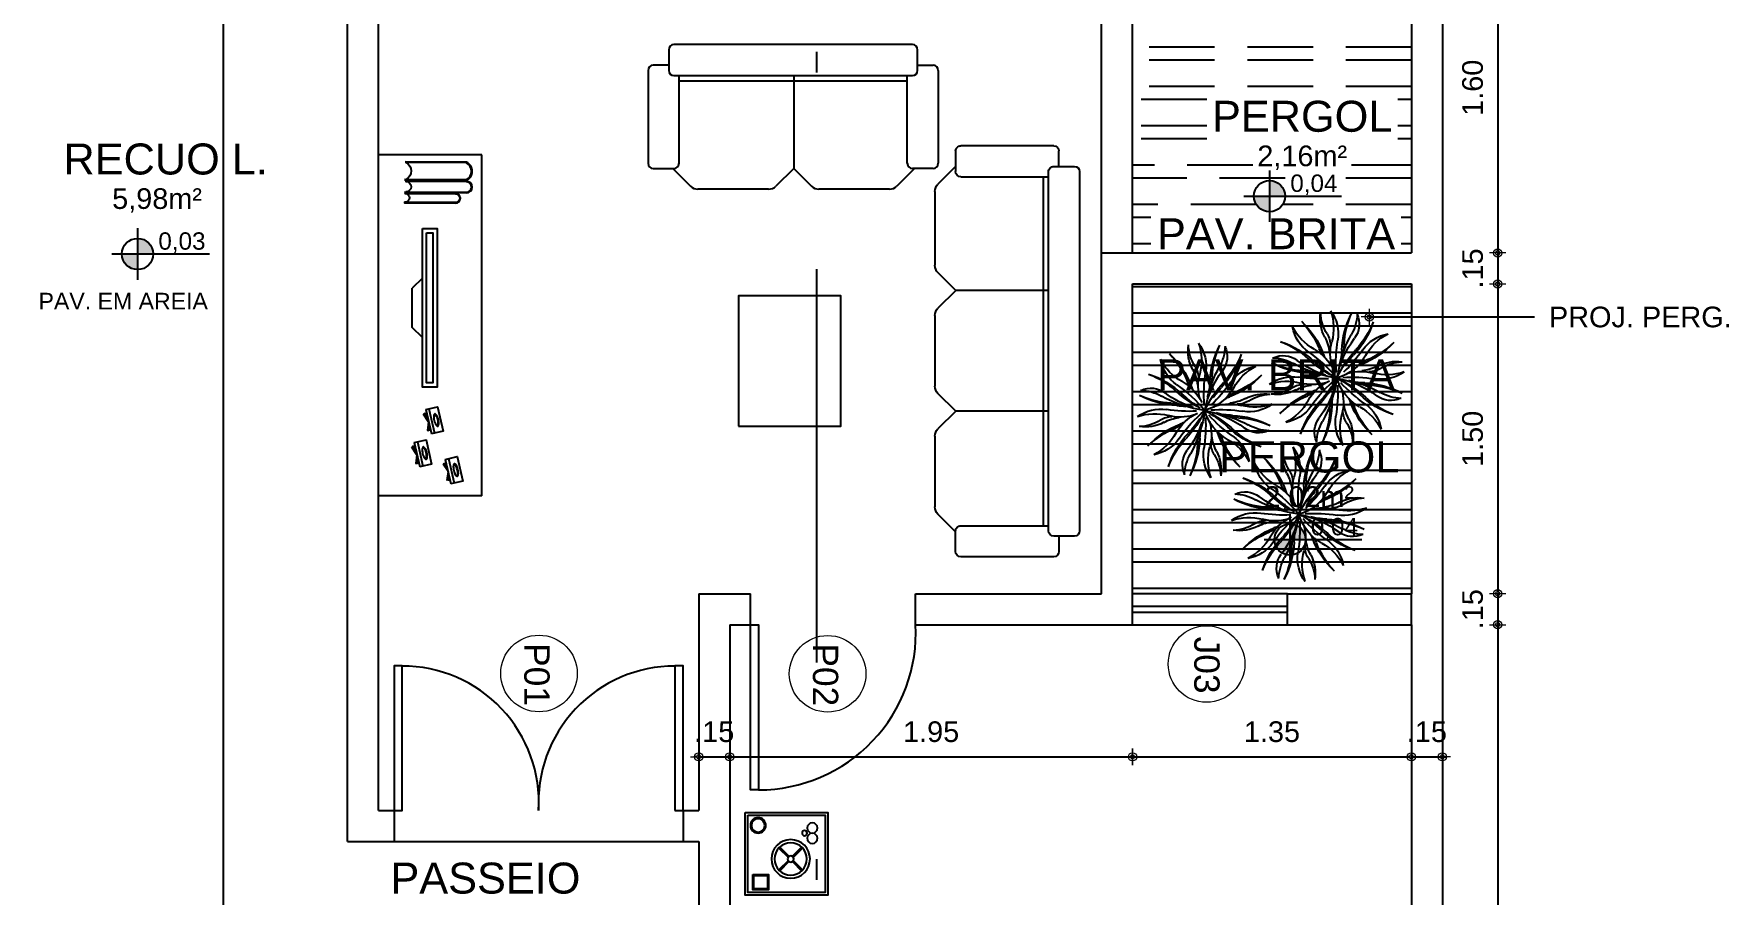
# Model space of a CAD drawing. Header units: millimetres. Extents: x 1540 to 1603, y 509.1 to 598.2.
# Drawn here: x 1545.79 to 1554, y 581.34 to 585.51 of the extents above; entities that cross this region are included whole.
import ezdxf
from ezdxf.enums import TextEntityAlignment as Align

# ---------------------------------------------------------------- set-up
doc = ezdxf.new("R2010")
doc.units = ezdxf.units.MM
doc.linetypes.add('DASHDOT2', pattern=[12.7, 6.35, -3.175, 0, -3.175])
doc.linetypes.add('HIDDEN', pattern=[9.525, 6.35, -3.175])
for name, color, linetype in [('01', 4, 'Continuous'), ('02', 2, 'Continuous'), ('A-PEN-08', 8, 'Continuous'), ('A-PEN-B', 5, 'Continuous'), ('A-PEN-C', 4, 'Continuous'), ('A-PEN-G', 3, 'Continuous'), ('A-PEN-R', 1, 'Continuous'), ('A-PEN-V2', 106, 'Continuous'), ('BANHEIRO', 6, 'Continuous'), ('L-Texto', 30, 'Continuous'), ('MÓVEIS', 6, 'Continuous'), ('NIVEIS', 1, 'Continuous')]:
    doc.layers.add(name, color=color, linetype=linetype)
doc.layers.add('BLOCOS', color=4, linetype='Continuous', lineweight=9)
doc.layers.add('COTAS', color=53, linetype='Continuous', lineweight=9)
doc.styles.add('CARIMBO_DADOS', font='arial.ttf', dxfattribs={"height": 0.1})
doc.styles.add('REGUA80', font='arial.ttf', dxfattribs={"height": 1})
doc.styles.add('T20', font='PORT2', dxfattribs={"height": 0.2})
doc.styles.add('TEXT', font='arial.ttf')
doc.dimstyles.new('COTAS_EXTERNAS', dxfattribs={"dimtxt": 0.1, "dimasz": 0.01, "dimexe": 0, "dimexo": 0, "dimgap": 0.07, "dimtad": 1, "dimzin": 5, "dimdsep": 46, "dimtxsty": 'CARIMBO_DADOS', "dimblk1": 'CIRCULOS', "dimblk2": 'CIRCULOS', "dimsah": 1, "dimcen": 0, "dimse1": 1, "dimse2": 1, "dimclrd": 8, "dimclre": 8, "dimclrt": 230, "dimadec": 0, "dimazin": 0, "dimtfac": 100, "dimtix": 1, "dimtmove": 2, "dimatfit": 3, "dimldrblk": 'CIRCULOS', "dimfxl": 1, "dimtolj": 1, "dimtzin": 5, "dimarcsym": 0})
doc.dimstyles.get("Standard").update_dxf_attribs({"dimtxt": 0.18, "dimasz": 0.18, "dimexe": 0.18, "dimexo": 0.0625, "dimgap": 0.09, "dimtad": 0, "dimtih": 1, "dimtoh": 1, "dimdec": 4, "dimzin": 0, "dimdsep": 46, "dimtxsty": 'Standard', "dimcen": 0.09, "dimadec": 0, "dimazin": 0, "dimtfac": 1, "dimtdec": 4, "dimtofl": 0, "dimtmove": 0, "dimatfit": 3, "dimfxl": 1, "dimtolj": 1, "dimtzin": 0, "dimarcsym": 0})

# ---------------------------------------------------------------- blocks, each defined once
blk = doc.blocks.new('Sofá02_2')
at = {"layer": '01'}
for p, q in [((-0.6025, -0.1), (-0.6025, -0.125)), ((-0.5775, -0.15), (0.5775, -0.15)), ((-0.5525, -0.575), (-0.5525, -0.15)), ((0.0025, -0.15), (0.0025, -0.5993)), ((0.5525, -0.575), (0.5525, -0.15)), ((0.6025, -0.125), (0.6025, -0.1)), ((-0.5525, -0.175), (0.5525, -0.175))]:
    blk.add_line(p, q, dxfattribs=at)
for centre, start, end in [((-0.5775, -0.125), 180, 270), ((0.5775, -0.125), 270, 0), ((-0.5775, -0.575), 270, 0), ((0.5775, -0.575), 180, 270)]:
    blk.add_arc(centre, 0.025, start, end, dxfattribs=at)
at = {"layer": '02'}
for p, q in [((0.5775, 0), (-0.5775, 0)), ((-0.6025, -0.025), (-0.6025, -0.1)), ((0.6025, -0.1), (0.6025, -0.025)), ((-0.7025, -0.125), (-0.7025, -0.575)), ((-0.6025, -0.1), (-0.6775, -0.1)), ((0.6025, -0.1), (0.6775, -0.1)), ((0.7025, -0.125), (0.7025, -0.575)), ((-0.6775, -0.6), (-0.5775, -0.6)), ((-0.5825, -0.5993), (-0.4964, -0.6854)), ((0.0025, -0.5993), (-0.0836, -0.6854)), ((0.0025, -0.5993), (0.0886, -0.6854)), ((0.5875, -0.5993), (0.5014, -0.6854)), ((0.6775, -0.6), (0.5775, -0.6)), ((-0.1189, -0.7), (-0.4611, -0.7)), ((0.4661, -0.7), (0.1239, -0.7))]:
    blk.add_line(p, q, dxfattribs=at)
for centre, radius, start, end in [((-0.5775, -0.025), 0.025, 90, 180), ((0.5775, -0.025), 0.025, 0, 90), ((-0.6775, -0.125), 0.025, 90, 180), ((0.6775, -0.125), 0.025, 0, 90), ((-0.6775, -0.575), 0.025, 180, 270), ((0.6775, -0.575), 0.025, 270, 0), ((-0.4611, -0.65), 0.05, 225, 270), ((-0.1189, -0.65), 0.05, 270, 315), ((0.1239, -0.65), 0.05, 225, 270), ((0.4661, -0.65), 0.05, 270, 315)]:
    blk.add_arc(centre, radius, start, end, dxfattribs=at)
blk = doc.blocks.new('Sofá02_3')
at = {"layer": '01'}
for p, q in [((-0.895, -0.1), (-0.895, -0.125)), ((-0.87, -0.15), (0.87, -0.15)), ((-0.845, -0.575), (-0.845, -0.15)), ((-0.29, -0.15), (-0.29, -0.5993)), ((0.295, -0.15), (0.295, -0.5993)), ((0.845, -0.575), (0.845, -0.15)), ((0.895, -0.125), (0.895, -0.1)), ((-0.845, -0.175), (0.845, -0.175)), ((-0.8743, -0.6), (-0.87, -0.6)), ((0.895, -0.6), (0.87, -0.6))]:
    blk.add_line(p, q, dxfattribs=at)
for centre, start, end in [((-0.87, -0.125), 180, 270), ((0.87, -0.125), 270, 0), ((-0.87, -0.575), 270, 0), ((0.87, -0.575), 180, 270)]:
    blk.add_arc(centre, 0.025, start, end, dxfattribs=at)
at = {"layer": '02'}
for p, q in [((0.87, 0), (-0.87, 0)), ((-0.895, -0.025), (-0.895, -0.1)), ((0.895, -0.1), (0.895, -0.025)), ((-0.995, -0.125), (-0.995, -0.575)), ((-0.895, -0.1), (-0.97, -0.1)), ((0.895, -0.1), (0.97, -0.1)), ((0.995, -0.125), (0.995, -0.575)), ((-0.97, -0.6), (-0.8743, -0.6)), ((-0.8743, -0.6), (-0.7889, -0.6854)), ((-0.29, -0.5993), (-0.3761, -0.6854)), ((-0.29, -0.5993), (-0.2039, -0.6854)), ((0.295, -0.5993), (0.2089, -0.6854)), ((0.295, -0.5993), (0.3811, -0.6854)), ((0.895, -0.6), (0.8096, -0.6854)), ((0.97, -0.6), (0.895, -0.6)), ((-0.4114, -0.7), (-0.7536, -0.7)), ((0.1736, -0.7), (-0.1686, -0.7)), ((0.7743, -0.7), (0.4164, -0.7))]:
    blk.add_line(p, q, dxfattribs=at)
for centre, radius, start, end in [((-0.87, -0.025), 0.025, 90, 180), ((0.87, -0.025), 0.025, 0, 90), ((-0.97, -0.125), 0.025, 90, 180), ((0.97, -0.125), 0.025, 0, 90), ((-0.97, -0.575), 0.025, 180, 270), ((0.97, -0.575), 0.025, 270, 0), ((-0.7536, -0.65), 0.05, 225, 270), ((-0.4114, -0.65), 0.05, 270, 315), ((-0.1686, -0.65), 0.05, 225, 270), ((0.1736, -0.65), 0.05, 270, 315), ((0.4164, -0.65), 0.05, 225, 270), ((0.7743, -0.65), 0.05, 270, 315)]:
    blk.add_arc(centre, radius, start, end, dxfattribs=at)
blk = doc.blocks.new('MesaCanto01')
at = {"layer": '01'}
for points in [[(0.0125, -0.3875), (0.3875, -0.3875), (0.3875, -0.0125), (0.0125, -0.0125)], [(0.0425, -0.095), (0.1075, -0.095), (0.1075, -0.03), (0.0425, -0.03)]]:
    blk.add_lwpolyline(points, close=True, dxfattribs=at)
for points in [[(0.0375, -0.1), (0.1125, -0.1), (0.1125, -0.025), (0.0375, -0.025), (0.0375, -0.1)], [(0.2072, -0.1664), (0.1628, -0.122)], [(0.2116, -0.162), (0.1672, -0.1176)], [(0.2288, -0.162), (0.2732, -0.1176)], [(0.2332, -0.1664), (0.2776, -0.122)], [(0.1628, -0.228), (0.2072, -0.1836)], [(0.1672, -0.2324), (0.2116, -0.188)], [(0.2732, -0.2324), (0.2288, -0.188)], [(0.2776, -0.228), (0.2332, -0.1836)]]:
    blk.add_lwpolyline(points, dxfattribs=at)
for centre, radius in [((0.2202, -0.175), 0.0937), ((0.2202, -0.175), 0.0781), ((0.2202, -0.175), 0.0156), ((0.0625, -0.3375), 0.0375), ((0.0625, -0.3375), 0.0325), ((0.2875, -0.3), 0.0125), ((0.325, -0.275), 0.025), ((0.325, -0.325), 0.025)]:
    blk.add_circle(centre, radius, dxfattribs=at)
at = {"layer": '02'}
blk.add_lwpolyline([(0, -0.4), (0.4, -0.4), (0.4, 0), (0, 0)], close=True, dxfattribs=at)
blk = doc.blocks.new('Planta19')
for centre, radius, start, end in [((0.56, 0.66), 0.583, 144.0295, 188.936), ((0.832, 0.745), 0.787, 160.9256, 194.7241), ((0.693, 1.238), 1.297, 198.0147, 223.5476), ((0.652, 1.299), 1.279, 201.1531, 222.8886), ((0.008, 0.802), 0.342, 154.3201, 217.4076), ((0.393, 0.986), 0.697, 182.4262, 209.0721), ((-1.386, 0.434), 1.279, 3.0623, 24.7979), ((-1.371, 0.363), 1.297, 2.4034, 27.9362), ((-0.397, 0.999), 0.633, 327.6934, 357.9982), ((-0.366, 0.891), 0.607, 332.5169, 8.0803), ((1.408, -0.1), 1.297, 133.1491, 158.682), ((1.445, -0.037), 1.279, 136.2875, 158.023), ((-0.05, 1.12), 0.787, 299.1751, 332.9736), ((0.078, 0.865), 0.583, 304.9632, 349.8698), ((0.041, 1.454), 1.279, 226.2875, 248.023), ((0.104, 1.417), 1.297, 223.1491, 248.682), ((-0.861, 0.087), 0.583, 34.9632, 79.8698), ((-1.117, -0.04), 0.787, 29.1751, 62.9736), ((-1.354, -0.24), 1.373, 17.6741, 37.4076), ((-1.813, -0.24), 1.827, 7.7753, 29.0721), ((1.503, 0.589), 1.614, 183.0623, 187.0194), ((-2.121, 0.238), 2.131, 357.0524, 8.936), ((-0.615, 0.365), 0.71, 344.1978, 14.7241), ((0.415, 0.485), 0.328, 147.6934, 178.8074), ((0.761, 0.306), 0.663, 152.5169, 173.2742), ((1.229, -0.689), 1.297, 108.0147, 133.5476), ((1.289, -0.648), 1.279, 111.1531, 132.8886), ((-0.885, -0.353), 0.607, 62.5169, 98.0803), ((-1.041, -1.229), 1.614, 64.6492, 68.023), ((0.191, 0.689), 0.71, 209.1751, 243.7866), ((1.363, 1.642), 2.131, 214.9632, 230.1361), ((-1.468, -0.671), 1.614, 27.4659, 42.8886), ((-1.391, -0.743), 1.578, 32.747, 43.5476), ((1.502, 0.484), 1.578, 182.4034, 187.1576), ((1.633, -1.359), 2.131, 124.9632, 140.1361), ((-0.68, 1.472), 1.614, 294.8174, 312.8886), ((0.68, -0.187), 0.71, 119.1751, 154.7901), ((-0.752, 1.395), 1.578, 303.5755, 313.5476), ((-0.249, 1.358), 1.373, 287.8057, 307.4076), ((-1.271, 0.945), 1.578, 336.2823, 338.682), ((-1.238, 1.045), 1.614, 334.6492, 338.023), ((0.793, -0.004), 0.342, 64.3201, 127.4076), ((0.977, -0.389), 0.697, 92.4262, 119.0721), ((-0.741, 0.842), 0.787, 250.9256, 284.7241), ((-0.656, 0.57), 0.583, 234.0295, 278.936), ((-0.993, -0.384), 0.633, 57.6934, 87.9982), ((-0.479, 0.428), 0.328, 237.6934, 268.8074), ((-0.3, 0.773), 0.663, 242.5169, 263.2742), ((0.244, -1.345), 1.373, 100.6153, 127.4076), ((-0.234, -2.111), 2.131, 86.0304, 98.936), ((-0.361, -0.606), 0.71, 74.1978, 104.7241), ((0.675, -1.458), 1.614, 114.8174, 132.8886), ((-0.941, -1.262), 1.578, 66.2823, 68.682), ((-0.686, 0.2), 0.71, 299.1751, 344.1978), ((-0.48, 1.511), 1.578, 287.4885, 287.586), ((-0.585, 1.512), 1.614, 291.0635, 291.1335), ((-0.25, 1.817), 1.827, 277.7753, 299.0721), ((1.502, 0.484), 1.578, 197.4885, 197.586), ((1.503, 0.589), 1.614, 201.0635, 201.1335), ((-0.196, -0.676), 0.71, 29.1751, 74.1978), ((-1.507, -0.471), 1.578, 17.4885, 17.586), ((-1.508, -0.576), 1.614, 21.0635, 21.1335), ((1.386, 0.756), 1.578, 208.3649, 223.5476), ((0.58, -1.499), 1.614, 111.0635, 111.1335), ((0.474, -1.498), 1.578, 107.4885, 107.586), ((0.229, 2.125), 2.131, 266.5838, 278.936), ((0.474, -1.498), 1.578, 92.4034, 97.1576), ((0.58, -1.499), 1.614, 93.0623, 97.0194), ((0.354, 1.375), 1.297, 272.4034, 297.9362), ((0.425, 1.39), 1.279, 273.0623, 294.7979), ((0.651, -0.556), 0.583, 54.0295, 98.936), ((-0.359, -1.362), 1.297, 92.4034, 117.9362), ((-0.43, -1.377), 1.279, 93.0623, 114.7979), ((-0.982, 0.402), 0.697, 272.4262, 299.0721), ((-1.234, 0.702), 1.297, 288.0147, 313.5476), ((0.244, -1.804), 1.827, 104.0262, 119.0721), ((-0.585, 1.512), 1.614, 273.0623, 277.0194), ((-1.638, 1.372), 2.131, 304.9632, 316.6227), ((-0.48, 1.511), 1.578, 272.4034, 277.1576), ((0.747, -1.382), 1.578, 126.588, 133.5476), ((0.61, -0.351), 0.71, 164.1978, 194.7241), ((2.115, -0.225), 2.131, 176.1828, 188.936), ((1.349, 0.253), 1.373, 190.6153, 217.4076), ((1.808, 0.254), 1.827, 193.1979, 209.0721), ((1.462, 0.684), 1.614, 208.8673, 222.8886), ((-1.368, -1.629), 2.131, 34.9632, 47.6782), ((0.355, 0.619), 0.71, 254.1978, 284.7241), ((0.936, 1.275), 1.578, 246.2823, 248.682), ((1.036, 1.242), 1.614, 244.6492, 248.023), ((-0.109, -1.404), 1.297, 43.1491, 68.682), ((0.293, -0.755), 0.663, 62.5169, 83.2742), ((0.472, -0.409), 0.328, 57.6934, 88.8074), ((0.736, -0.829), 0.787, 70.9256, 104.7241), ((0.879, 0.372), 0.607, 242.5169, 278.0803), ((0.986, 0.403), 0.633, 237.6934, 267.9982), ((-0.798, 0.017), 0.342, 244.3201, 307.4076), ((-1.295, 0.661), 1.279, 291.1531, 312.8886), ((-0.083, -0.852), 0.583, 124.9632, 169.8698), ((0.044, -1.107), 0.787, 119.1751, 152.9736), ((-1.413, 0.113), 1.297, 313.1491, 338.682), ((-1.451, 0.051), 1.279, 316.2875, 338.023), ((1.233, -1.032), 1.614, 154.6492, 158.023), ((1.265, -0.932), 1.578, 156.2823, 158.682), ((-0.767, -0.287), 0.663, 332.5169, 353.2742), ((-0.422, -0.466), 0.328, 327.6934, 358.8074), ((-1.507, -0.471), 1.578, 2.4034, 7.1576), ((1.366, -0.35), 1.297, 182.4034, 207.9362), ((-1.508, -0.576), 1.614, 3.0623, 7.0194), ((1.381, -0.421), 1.279, 183.0623, 204.7979), ((-0.698, -1.225), 1.297, 18.0147, 43.5476), ((-0.658, -1.285), 1.279, 21.1531, 42.8886), ((0.856, -0.074), 0.583, 214.9632, 259.8698), ((1.111, 0.053), 0.787, 209.1751, 242.9736), ((-0.047, -1.441), 1.279, 46.2875, 68.023), ((0.359, -0.873), 0.607, 152.5169, 188.0803), ((0.39, -0.98), 0.633, 147.6934, 177.9982), ((-0.838, -0.732), 0.787, 340.9256, 14.7241), ((-0.566, -0.647), 0.583, 324.0295, 8.936), ((-0.398, -0.973), 0.697, 2.4262, 29.0721), ((-0.013, -0.789), 0.342, 334.3201, 37.4076)]:
    blk.add_arc(centre, radius, start, end)
blk = doc.blocks.new('CIRCULOS')
at = {"layer": 'COTAS'}
for p, q in [((-4, 0), (4, 0)), ((0, 4), (0, -4))]:
    blk.add_line(p, q, dxfattribs=at)
for radius in [2, 1]:
    blk.add_circle((0, 0), radius, dxfattribs=at)
blk = doc.blocks.new('*D478')
at = {"layer": 'A-PEN-08', "color": 8, "lineweight": -2, "ltscale": 0.05}
blk.add_line((1545.2878, 570.1059), (1545.2878, 582.7859), dxfattribs=at)
at = {"layer": 'Defpoints', "color": 0, "ltscale": 0.05}
for p in [(1545.2878, 582.7959), (1549.0074, 582.7959), (1545.7574, 570.0959)]:
    blk.add_point(p, dxfattribs=at)
at = {"layer": 'A-PEN-08', "color": 8, "lineweight": -2, "ltscale": 0.05, "xscale": 0.01, "yscale": 0.01, "zscale": 0.01}
for p, rotation in [((1545.2878, 582.7959), 90), ((1545.2878, 570.0959), 270)]:
    blk.add_blockref('CIRCULOS', p, dxfattribs=dict(at, rotation=rotation))
at = {"layer": 'A-PEN-08', "color": 230, "ltscale": 0.05, "insert": (1545.1667, 576.4459), "char_height": 0.1, "attachment_point": 5, "rotation": 90, "style": 'CARIMBO_DADOS'}
blk.add_mtext('\\A1;12.70', dxfattribs=at)
blk = doc.blocks.new('*D479')
at = {"layer": 'A-PEN-08', "color": 8, "lineweight": -2, "ltscale": 0.05}
for p, q in [((1545.2878, 582.8059), (1545.2878, 582.8159)), ((1545.2878, 582.7959), (1545.2878, 582.6459)), ((1545.2878, 582.6359), (1545.2878, 582.6259))]:
    blk.add_line(p, q, dxfattribs=at)
at = {"layer": 'Defpoints', "color": 0, "ltscale": 0.05}
for p in [(1549.0074, 582.7959), (1545.2878, 582.6459), (1549.1574, 582.6459)]:
    blk.add_point(p, dxfattribs=at)
at = {"layer": 'A-PEN-08', "color": 8, "lineweight": -2, "ltscale": 0.05, "xscale": 0.01, "yscale": 0.01, "zscale": 0.01}
for p, rotation in [((1545.2878, 582.7959), 270), ((1545.2878, 582.6459), 90)]:
    blk.add_blockref('CIRCULOS', p, dxfattribs=dict(at, rotation=rotation))
at = {"layer": 'A-PEN-08', "color": 230, "ltscale": 0.05, "insert": (1545.1667, 582.7209), "char_height": 0.1, "attachment_point": 5, "rotation": 90, "style": 'CARIMBO_DADOS'}
blk.add_mtext('\\A1;.15', dxfattribs=at)
blk = doc.blocks.new('*D480')
at = {"layer": 'A-PEN-08', "color": 8, "lineweight": -2, "ltscale": 0.05}
blk.add_line((1545.2878, 582.6359), (1545.2878, 581.7559), dxfattribs=at)
at = {"layer": 'Defpoints', "color": 0, "ltscale": 0.05}
for p in [(1549.1574, 582.6459), (1545.2878, 581.7459), (1547.4574, 581.7459)]:
    blk.add_point(p, dxfattribs=at)
at = {"layer": 'A-PEN-08', "color": 8, "lineweight": -2, "ltscale": 0.05, "xscale": 0.01, "yscale": 0.01, "zscale": 0.01}
for p, rotation in [((1545.2878, 582.6459), 90), ((1545.2878, 581.7459), 270)]:
    blk.add_blockref('CIRCULOS', p, dxfattribs=dict(at, rotation=rotation))
at = {"layer": 'A-PEN-08', "color": 230, "ltscale": 0.05, "insert": (1545.1667, 582.1959), "char_height": 0.1, "attachment_point": 5, "rotation": 90, "style": 'CARIMBO_DADOS'}
blk.add_mtext('\\A1;.90', dxfattribs=at)
blk = doc.blocks.new('*D481')
at = {"layer": 'A-PEN-08', "color": 8, "lineweight": -2, "ltscale": 0.05}
for p, q in [((1545.2878, 581.7559), (1545.2878, 581.7659)), ((1545.2878, 581.7459), (1545.2878, 581.5959)), ((1545.2878, 581.5859), (1545.2878, 581.5759))]:
    blk.add_line(p, q, dxfattribs=at)
at = {"layer": 'Defpoints', "color": 0, "ltscale": 0.05}
for p in [(1547.4574, 581.7459), (1545.2878, 581.5959), (1547.3074, 581.5959)]:
    blk.add_point(p, dxfattribs=at)
at = {"layer": 'A-PEN-08', "color": 8, "lineweight": -2, "ltscale": 0.05, "xscale": 0.01, "yscale": 0.01, "zscale": 0.01}
for p, rotation in [((1545.2878, 581.7459), 270), ((1545.2878, 581.5959), 90)]:
    blk.add_blockref('CIRCULOS', p, dxfattribs=dict(at, rotation=rotation))
at = {"layer": 'A-PEN-08', "color": 230, "ltscale": 0.05, "insert": (1545.1667, 581.6709), "char_height": 0.1, "attachment_point": 5, "rotation": 90, "style": 'CARIMBO_DADOS'}
blk.add_mtext('\\A1;.15', dxfattribs=at)
blk = doc.blocks.new('*D482')
at = {"layer": 'A-PEN-08', "color": 8, "lineweight": -2, "ltscale": 0.05}
blk.add_line((1545.2878, 581.5859), (1545.2878, 577.2559), dxfattribs=at)
at = {"layer": 'Defpoints', "color": 0, "ltscale": 0.05}
for p in [(1547.3074, 581.5959), (1545.2878, 577.2459), (1549.1574, 577.2459)]:
    blk.add_point(p, dxfattribs=at)
at = {"layer": 'A-PEN-08', "color": 8, "lineweight": -2, "ltscale": 0.05, "xscale": 0.01, "yscale": 0.01, "zscale": 0.01}
for p, rotation in [((1545.2878, 581.5959), 90), ((1545.2878, 577.2459), 270)]:
    blk.add_blockref('CIRCULOS', p, dxfattribs=dict(at, rotation=rotation))
at = {"layer": 'A-PEN-08', "color": 230, "ltscale": 0.05, "insert": (1545.1667, 579.4209), "char_height": 0.1, "attachment_point": 5, "rotation": 90, "style": 'CARIMBO_DADOS'}
blk.add_mtext('\\A1;4.35', dxfattribs=at)
blk = doc.blocks.new('*D495')
at = {"layer": 'A-PEN-08', "color": 8, "lineweight": -2, "ltscale": 0.05}
blk.add_line((1552.875, 586.0359), (1552.875, 584.4559), dxfattribs=at)
at = {"layer": 'Defpoints', "color": 0, "ltscale": 0.05}
for p in [(1552.4574, 586.0459), (1552.4574, 584.4459), (1552.875, 584.4459)]:
    blk.add_point(p, dxfattribs=at)
at = {"layer": 'A-PEN-08', "color": 8, "lineweight": -2, "ltscale": 0.05, "xscale": 0.01, "yscale": 0.01, "zscale": 0.01}
for p, rotation in [((1552.875, 586.0459), 90), ((1552.875, 584.4459), 270)]:
    blk.add_blockref('CIRCULOS', p, dxfattribs=dict(at, rotation=rotation))
at = {"layer": 'A-PEN-08', "color": 230, "ltscale": 0.05, "insert": (1552.7539, 585.2459), "char_height": 0.1, "attachment_point": 5, "rotation": 90, "style": 'CARIMBO_DADOS'}
blk.add_mtext('\\A1;1.60', dxfattribs=at)
blk = doc.blocks.new('*D496')
at = {"layer": 'A-PEN-08', "color": 8, "lineweight": -2, "ltscale": 0.05}
for p, q in [((1552.875, 584.4559), (1552.875, 584.4659)), ((1552.875, 584.4459), (1552.875, 584.2959)), ((1552.875, 584.2859), (1552.875, 584.2759))]:
    blk.add_line(p, q, dxfattribs=at)
at = {"layer": 'Defpoints', "color": 0, "ltscale": 0.05}
for p in [(1552.4574, 584.4459), (1552.4574, 584.2959), (1552.875, 584.2959)]:
    blk.add_point(p, dxfattribs=at)
at = {"layer": 'A-PEN-08', "color": 8, "lineweight": -2, "ltscale": 0.05, "xscale": 0.01, "yscale": 0.01, "zscale": 0.01}
for p, rotation in [((1552.875, 584.4459), 270), ((1552.875, 584.2959), 90)]:
    blk.add_blockref('CIRCULOS', p, dxfattribs=dict(at, rotation=rotation))
at = {"layer": 'A-PEN-08', "color": 230, "ltscale": 0.05, "insert": (1552.7539, 584.3709), "char_height": 0.1, "attachment_point": 5, "rotation": 90, "style": 'CARIMBO_DADOS'}
blk.add_mtext('\\A1;.15', dxfattribs=at)
blk = doc.blocks.new('*D497')
at = {"layer": 'A-PEN-08', "color": 8, "lineweight": -2, "ltscale": 0.05}
blk.add_line((1552.875, 584.2859), (1552.875, 582.8059), dxfattribs=at)
at = {"layer": 'Defpoints', "color": 0, "ltscale": 0.05}
for p in [(1552.4574, 584.2959), (1552.4574, 582.7959), (1552.875, 582.7959)]:
    blk.add_point(p, dxfattribs=at)
at = {"layer": 'A-PEN-08', "color": 8, "lineweight": -2, "ltscale": 0.05, "xscale": 0.01, "yscale": 0.01, "zscale": 0.01}
for p, rotation in [((1552.875, 584.2959), 90), ((1552.875, 582.7959), 270)]:
    blk.add_blockref('CIRCULOS', p, dxfattribs=dict(at, rotation=rotation))
at = {"layer": 'A-PEN-08', "color": 230, "ltscale": 0.05, "insert": (1552.7539, 583.5459), "char_height": 0.1, "attachment_point": 5, "rotation": 90, "style": 'CARIMBO_DADOS'}
blk.add_mtext('\\A1;1.50', dxfattribs=at)
blk = doc.blocks.new('*D498')
at = {"layer": 'A-PEN-08', "color": 8, "lineweight": -2, "ltscale": 0.05}
for p, q in [((1552.875, 582.8059), (1552.875, 582.8159)), ((1552.875, 582.7959), (1552.875, 582.6459)), ((1552.875, 582.6359), (1552.875, 582.6259))]:
    blk.add_line(p, q, dxfattribs=at)
at = {"layer": 'Defpoints', "color": 0, "ltscale": 0.05}
for p in [(1552.4574, 582.7959), (1552.4574, 582.6459), (1552.875, 582.6459)]:
    blk.add_point(p, dxfattribs=at)
at = {"layer": 'A-PEN-08', "color": 8, "lineweight": -2, "ltscale": 0.05, "xscale": 0.01, "yscale": 0.01, "zscale": 0.01}
for p, rotation in [((1552.875, 582.7959), 270), ((1552.875, 582.6459), 90)]:
    blk.add_blockref('CIRCULOS', p, dxfattribs=dict(at, rotation=rotation))
at = {"layer": 'A-PEN-08', "color": 230, "ltscale": 0.05, "insert": (1552.7539, 582.7209), "char_height": 0.1, "attachment_point": 5, "rotation": 90, "style": 'CARIMBO_DADOS'}
blk.add_mtext('\\A1;.15', dxfattribs=at)
blk = doc.blocks.new('*D499')
at = {"layer": 'A-PEN-08', "color": 8, "lineweight": -2, "ltscale": 0.05}
blk.add_line((1552.875, 582.6359), (1552.875, 579.0559), dxfattribs=at)
at = {"layer": 'Defpoints', "color": 0, "ltscale": 0.05}
for p in [(1552.4574, 582.6459), (1552.4574, 579.0459), (1552.875, 579.0459)]:
    blk.add_point(p, dxfattribs=at)
at = {"layer": 'A-PEN-08', "color": 8, "lineweight": -2, "ltscale": 0.05, "xscale": 0.01, "yscale": 0.01, "zscale": 0.01}
for p, rotation in [((1552.875, 582.6459), 90), ((1552.875, 579.0459), 270)]:
    blk.add_blockref('CIRCULOS', p, dxfattribs=dict(at, rotation=rotation))
at = {"layer": 'A-PEN-08', "color": 230, "ltscale": 0.05, "insert": (1552.7539, 580.8459), "char_height": 0.1, "attachment_point": 5, "rotation": 90, "style": 'CARIMBO_DADOS'}
blk.add_mtext('\\A1;3.60', dxfattribs=at)
blk = doc.blocks.new('*D347')
at = {"layer": 'A-PEN-08', "color": 8, "lineweight": -2, "ltscale": 0.05}
blk.add_line((1545.6174, 576.2133), (1547.2974, 576.2133), dxfattribs=at)
at = {"layer": 'Defpoints', "color": 0, "ltscale": 0.05}
for p in [(1545.6074, 581.5959), (1547.3074, 581.5959), (1547.3074, 576.2133)]:
    blk.add_point(p, dxfattribs=at)
at = {"layer": 'A-PEN-08', "color": 8, "lineweight": -2, "ltscale": 0.05, "xscale": 0.01, "yscale": 0.01, "zscale": 0.01, "rotation": 180}
blk.add_blockref('CIRCULOS', (1545.6074, 576.2133), dxfattribs=at)
at = {"layer": 'A-PEN-08', "color": 8, "lineweight": -2, "ltscale": 0.05, "xscale": 0.01, "yscale": 0.01, "zscale": 0.01}
blk.add_blockref('CIRCULOS', (1547.3074, 576.2133), dxfattribs=at)
at = {"layer": 'A-PEN-08', "color": 230, "ltscale": 0.05, "insert": (1546.4574, 576.3343), "char_height": 0.1, "attachment_point": 5, "style": 'CARIMBO_DADOS'}
blk.add_mtext('\\A1;1.70', dxfattribs=at)
blk = doc.blocks.new('*D505')
at = {"layer": 'A-PEN-08', "color": 8, "lineweight": -2, "ltscale": 0.05}
for p, q in [((1547.2974, 576.2133), (1547.2874, 576.2133)), ((1547.3074, 576.2133), (1547.4574, 576.2133)), ((1547.4674, 576.2133), (1547.4774, 576.2133))]:
    blk.add_line(p, q, dxfattribs=at)
at = {"layer": 'Defpoints', "color": 0, "ltscale": 0.05}
for p in [(1547.4574, 581.7459), (1547.3074, 581.5959), (1547.4574, 576.2133)]:
    blk.add_point(p, dxfattribs=at)
at = {"layer": 'A-PEN-08', "color": 8, "lineweight": -2, "ltscale": 0.05, "xscale": 0.01, "yscale": 0.01, "zscale": 0.01}
blk.add_blockref('CIRCULOS', (1547.3074, 576.2133), dxfattribs=at)
at = {"layer": 'A-PEN-08', "color": 8, "lineweight": -2, "ltscale": 0.05, "xscale": 0.01, "yscale": 0.01, "zscale": 0.01, "rotation": 180}
blk.add_blockref('CIRCULOS', (1547.4574, 576.2133), dxfattribs=at)
at = {"layer": 'A-PEN-08', "color": 230, "ltscale": 0.05, "insert": (1547.3824, 576.3343), "char_height": 0.1, "attachment_point": 5, "style": 'CARIMBO_DADOS'}
blk.add_mtext('\\A1;.15', dxfattribs=at)
blk = doc.blocks.new('*D506')
at = {"layer": 'A-PEN-08', "color": 8, "lineweight": -2, "ltscale": 0.05}
blk.add_line((1547.4674, 576.2133), (1548.9974, 576.2133), dxfattribs=at)
at = {"layer": 'Defpoints', "color": 0, "ltscale": 0.05}
for p in [(1547.4574, 581.7459), (1549.0074, 581.5959), (1549.0074, 576.2133)]:
    blk.add_point(p, dxfattribs=at)
at = {"layer": 'A-PEN-08', "color": 8, "lineweight": -2, "ltscale": 0.05, "xscale": 0.01, "yscale": 0.01, "zscale": 0.01, "rotation": 180}
blk.add_blockref('CIRCULOS', (1547.4574, 576.2133), dxfattribs=at)
at = {"layer": 'A-PEN-08', "color": 8, "lineweight": -2, "ltscale": 0.05, "xscale": 0.01, "yscale": 0.01, "zscale": 0.01}
blk.add_blockref('CIRCULOS', (1549.0074, 576.2133), dxfattribs=at)
at = {"layer": 'A-PEN-08', "color": 230, "ltscale": 0.05, "insert": (1548.2324, 576.3343), "char_height": 0.1, "attachment_point": 5, "style": 'CARIMBO_DADOS'}
blk.add_mtext('\\A1;1.55', dxfattribs=at)
blk = doc.blocks.new('*D507')
at = {"layer": 'A-PEN-08', "color": 8, "lineweight": -2, "ltscale": 0.05}
for p, q in [((1548.9974, 576.2133), (1548.9874, 576.2133)), ((1549.0074, 576.2133), (1549.1574, 576.2133)), ((1549.1674, 576.2133), (1549.1774, 576.2133))]:
    blk.add_line(p, q, dxfattribs=at)
at = {"layer": 'Defpoints', "color": 0, "ltscale": 0.05}
for p in [(1549.0074, 581.5959), (1549.1574, 581.0696), (1549.1574, 576.2133)]:
    blk.add_point(p, dxfattribs=at)
at = {"layer": 'A-PEN-08', "color": 8, "lineweight": -2, "ltscale": 0.05, "xscale": 0.01, "yscale": 0.01, "zscale": 0.01}
blk.add_blockref('CIRCULOS', (1549.0074, 576.2133), dxfattribs=at)
at = {"layer": 'A-PEN-08', "color": 8, "lineweight": -2, "ltscale": 0.05, "xscale": 0.01, "yscale": 0.01, "zscale": 0.01, "rotation": 180}
blk.add_blockref('CIRCULOS', (1549.1574, 576.2133), dxfattribs=at)
at = {"layer": 'A-PEN-08', "color": 230, "ltscale": 0.05, "insert": (1549.0824, 576.3343), "char_height": 0.1, "attachment_point": 5, "style": 'CARIMBO_DADOS'}
blk.add_mtext('\\A1;.15', dxfattribs=at)
blk = doc.blocks.new('cotas')
at = {"layer": 'L-Texto'}
h = blk.add_hatch(color=6, dxfattribs=at)
h.paths.add_polyline_path([(0.135, 0, 0.414214), (0, 0.135), (0, 0)])
h.paths.add_polyline_path([(0, 0), (-0.135, 0, 0.414214), (0, -0.135)])
for p, q in [((0, 0.223), (0, -0.223)), ((-0.223, 0), (0.621, 0))]:
    blk.add_line(p, q, dxfattribs=at)
blk.add_circle((0, 0), 0.135, dxfattribs=at)
at = {"layer": 'L-Texto', "color": 6, "style": 'T20'}
blk.add_attdef('COTA', (0.167, 0.038), '', height=0.15, dxfattribs=at)
blk = doc.blocks.new('*D352')
at = {"layer": 'BANHEIRO', "color": 8, "lineweight": -2, "ltscale": 0.05}
for p, q in [((1548.9974, 582.0061), (1548.9874, 582.0061)), ((1549.0074, 582.0061), (1549.1574, 582.0061)), ((1549.1674, 582.0061), (1549.1774, 582.0061))]:
    blk.add_line(p, q, dxfattribs=at)
at = {"layer": 'Defpoints', "color": 0, "ltscale": 0.05}
for p in [(1549.1574, 582.0061), (1549.0074, 581.8721), (1549.1574, 581.8721)]:
    blk.add_point(p, dxfattribs=at)
at = {"layer": 'BANHEIRO', "color": 8, "lineweight": -2, "ltscale": 0.05, "xscale": 0.01, "yscale": 0.01, "zscale": 0.01}
blk.add_blockref('CIRCULOS', (1549.0074, 582.0061), dxfattribs=at)
at = {"layer": 'BANHEIRO', "color": 8, "lineweight": -2, "ltscale": 0.05, "xscale": 0.01, "yscale": 0.01, "zscale": 0.01, "rotation": 180}
blk.add_blockref('CIRCULOS', (1549.1574, 582.0061), dxfattribs=at)
at = {"layer": 'BANHEIRO', "color": 230, "ltscale": 0.05, "insert": (1549.0824, 582.1271), "char_height": 0.1, "attachment_point": 5, "style": 'CARIMBO_DADOS'}
blk.add_mtext('\\A1;.15', dxfattribs=at)
blk = doc.blocks.new('*D353')
at = {"layer": 'BANHEIRO', "color": 8, "lineweight": -2, "ltscale": 0.05}
blk.add_line((1549.1674, 582.0061), (1551.0974, 582.0061), dxfattribs=at)
at = {"layer": 'Defpoints', "color": 0, "ltscale": 0.05}
for p in [(1551.1074, 583.0031), (1551.1074, 582.0061), (1549.1574, 581.8721)]:
    blk.add_point(p, dxfattribs=at)
at = {"layer": 'BANHEIRO', "color": 8, "lineweight": -2, "ltscale": 0.05, "xscale": 0.01, "yscale": 0.01, "zscale": 0.01, "rotation": 180}
blk.add_blockref('CIRCULOS', (1549.1574, 582.0061), dxfattribs=at)
at = {"layer": 'BANHEIRO', "color": 8, "lineweight": -2, "ltscale": 0.05, "xscale": 0.01, "yscale": 0.01, "zscale": 0.01}
blk.add_blockref('CIRCULOS', (1551.1074, 582.0061), dxfattribs=at)
at = {"layer": 'BANHEIRO', "color": 230, "ltscale": 0.05, "insert": (1550.1324, 582.1271), "char_height": 0.1, "attachment_point": 5, "style": 'CARIMBO_DADOS'}
blk.add_mtext('\\A1;1.95', dxfattribs=at)
blk = doc.blocks.new('*D354')
at = {"layer": 'BANHEIRO', "color": 8, "lineweight": -2, "ltscale": 0.05}
blk.add_line((1551.1174, 582.0061), (1552.4474, 582.0061), dxfattribs=at)
at = {"layer": 'Defpoints', "color": 0, "ltscale": 0.05}
for p in [(1551.1074, 583.0031), (1552.4574, 583.0031), (1552.4574, 582.0061)]:
    blk.add_point(p, dxfattribs=at)
at = {"layer": 'BANHEIRO', "color": 8, "lineweight": -2, "ltscale": 0.05, "xscale": 0.01, "yscale": 0.01, "zscale": 0.01, "rotation": 180}
blk.add_blockref('CIRCULOS', (1551.1074, 582.0061), dxfattribs=at)
at = {"layer": 'BANHEIRO', "color": 8, "lineweight": -2, "ltscale": 0.05, "xscale": 0.01, "yscale": 0.01, "zscale": 0.01}
blk.add_blockref('CIRCULOS', (1552.4574, 582.0061), dxfattribs=at)
at = {"layer": 'BANHEIRO', "color": 230, "ltscale": 0.05, "insert": (1551.7824, 582.1272), "char_height": 0.1, "attachment_point": 5, "style": 'CARIMBO_DADOS'}
blk.add_mtext('\\A1;1.35', dxfattribs=at)
blk = doc.blocks.new('*D355')
at = {"layer": 'BANHEIRO', "color": 8, "lineweight": -2, "ltscale": 0.05}
for p, q in [((1552.4474, 582.0061), (1552.4374, 582.0061)), ((1552.4574, 582.0061), (1552.6074, 582.0061)), ((1552.6174, 582.0061), (1552.6274, 582.0061))]:
    blk.add_line(p, q, dxfattribs=at)
at = {"layer": 'Defpoints', "color": 0, "ltscale": 0.05}
for p in [(1552.4574, 583.0031), (1552.6074, 582.8651), (1552.6074, 582.0061)]:
    blk.add_point(p, dxfattribs=at)
at = {"layer": 'BANHEIRO', "color": 8, "lineweight": -2, "ltscale": 0.05, "xscale": 0.01, "yscale": 0.01, "zscale": 0.01}
blk.add_blockref('CIRCULOS', (1552.4574, 582.0061), dxfattribs=at)
at = {"layer": 'BANHEIRO', "color": 8, "lineweight": -2, "ltscale": 0.05, "xscale": 0.01, "yscale": 0.01, "zscale": 0.01, "rotation": 180}
blk.add_blockref('CIRCULOS', (1552.6074, 582.0061), dxfattribs=at)
at = {"layer": 'BANHEIRO', "color": 230, "ltscale": 0.05, "insert": (1552.5324, 582.1271), "char_height": 0.1, "attachment_point": 5, "style": 'CARIMBO_DADOS'}
blk.add_mtext('\\A1;.15', dxfattribs=at)

msp = doc.modelspace()

# ---------------------------------------------------------------- hatches: boundary and pattern name
at = {"layer": 'A-PEN-G', "linetype": 'HIDDEN', "ltscale": 0.05}
h = msp.add_hatch(dxfattribs=at)
h.set_pattern_fill('ANSI32', color=8, scale=0.02, angle=135, style=0)
h.set_pattern_definition([(180, (-2576.1898, 410.54694), (-1e-17, -0.1905), []), (180, (-2576.2533, 410.61044), (-1e-17, -0.1905), [])])
h.paths.add_polyline_path([(1552.4574, 584.2959), (1551.1074, 584.2959), (1551.1074, 582.7959), (1552.4574, 582.7959)])

# ---------------------------------------------------------------- linework, layer by layer
at = {"layer": 'A-PEN-B', "ltscale": 0.05}
for p, q in [((1552.6074, 594.7459), (1552.6074, 569.7459)), ((1552.4574, 586.0459), (1552.4574, 584.4459)), ((1547.3074, 581.5959), (1547.3074, 585.6809)), ((1547.4574, 581.7459), (1547.4574, 585.6809)), ((1550.9574, 584.4459), (1552.4574, 584.4459)), ((1550.9574, 582.7959), (1550.9574, 584.4459)), ((1551.1074, 584.2959), (1552.4574, 584.2959)), ((1551.1074, 582.6459), (1551.1074, 584.2959)), ((1552.4574, 584.2959), (1552.4574, 582.7959)), ((1549.0074, 582.7959), (1549.0074, 581.7459)), ((1549.0074, 582.7959), (1549.2574, 582.7959)), ((1549.2574, 582.6459), (1549.2574, 582.7959)), ((1550.0574, 582.7959), (1550.9574, 582.7959)), ((1550.0574, 582.6459), (1550.0574, 582.7959)), ((1551.8574, 582.6459), (1551.8574, 582.7959)), ((1551.8574, 582.7959), (1552.4574, 582.7959)), ((1552.4574, 582.7959), (1552.4574, 582.7959)), ((1552.4574, 582.6459), (1552.4574, 582.7959)), ((1549.1574, 582.6459), (1549.1574, 581.0696)), ((1549.1574, 582.6459), (1549.2574, 582.6459)), ((1550.0574, 582.6459), (1551.1074, 582.6459)), ((1551.8574, 582.6459), (1552.4574, 582.6459)), ((1552.4574, 582.6459), (1552.4574, 579.0459)), ((1552.4574, 582.6459), (1552.4574, 582.6459)), ((1547.4574, 581.7459), (1547.5324, 581.7459)), ((1547.5324, 581.7459), (1547.5324, 581.5959)), ((1548.9324, 581.7459), (1549.0074, 581.7459)), ((1548.9324, 581.7459), (1548.9324, 581.5959)), ((1547.3074, 581.5959), (1547.5324, 581.5959)), ((1548.9324, 581.5959), (1549.0074, 581.5959)), ((1549.0074, 581.5959), (1549.0074, 581.0696))]:
    msp.add_line(p, q, dxfattribs=at)
at = {"layer": 'A-PEN-C', "ltscale": 0.05}
for p, q in [((1546.7074, 580.9959), (1546.7074, 587.8959)), ((1547.5324, 581.5959), (1548.9324, 581.5959))]:
    msp.add_line(p, q, dxfattribs=at)
at = {"layer": 'A-PEN-G', "ltscale": 0.05}
for p, q in [((1550.9574, 584.4459), (1550.9574, 586.0459)), ((1551.1074, 584.4459), (1551.1074, 586.0459)), ((1551.8574, 582.7959), (1551.1074, 582.7959)), ((1551.1074, 582.7359), (1551.8574, 582.7359)), ((1551.1074, 582.7059), (1551.8574, 582.7059)), ((1551.1074, 582.6459), (1551.8574, 582.6459))]:
    msp.add_line(p, q, dxfattribs=at)
at = {"layer": 'A-PEN-G', "color": 8, "linetype": 'HIDDEN', "ltscale": 0.05}
for p, q in [((1552.4574, 585.4424), (1551.1074, 585.4424)), ((1552.4574, 585.3789), (1551.1074, 585.3789)), ((1552.4574, 585.2519), (1551.1074, 585.2519)), ((1551.4664, 585.1884), (1551.1074, 585.1884)), ((1552.4574, 585.1884), (1552.3912, 585.1884)), ((1551.4664, 585.0614), (1551.1074, 585.0614)), ((1552.4574, 585.0614), (1552.3912, 585.0614)), ((1551.4664, 584.9979), (1551.1074, 584.9979)), ((1552.4574, 584.9979), (1552.3912, 584.9979)), ((1551.6896, 584.8709), (1551.1074, 584.8709)), ((1552.4574, 584.8709), (1552.168, 584.8709)), ((1551.8459, 584.8074), (1551.1074, 584.8074)), ((1552.4574, 584.8074), (1552.1247, 584.8074)), ((1551.7069, 584.6804), (1551.1074, 584.6804)), ((1551.1963, 584.6169), (1551.1074, 584.6169)), ((1552.4574, 584.6804), (1551.8345, 584.6804)), ((1552.4574, 584.6169), (1552.408, 584.6169)), ((1551.1963, 584.4899), (1551.1074, 584.4899)), ((1552.4574, 584.4899), (1552.408, 584.4899))]:
    msp.add_line(p, q, dxfattribs=at)
at = {"layer": 'A-PEN-G', "ltscale": 0.05}
for points in [[(1549.2574, 582.6459), (1549.2974, 582.6459), (1549.2974, 581.8459), (1549.2574, 581.8459)], [(1547.5324, 581.7459), (1547.5724, 581.7459), (1547.5724, 582.4459), (1547.5324, 582.4459)], [(1548.8924, 581.7459), (1548.9324, 581.7459), (1548.9324, 582.4459), (1548.8924, 582.4459)]]:
    msp.add_lwpolyline(points, close=True, dxfattribs=at)
for centre, radius, start, end in [((1549.2974, 582.6069), 0.761, 270, 2.9376), ((1547.5724, 581.7847), 0.6611, 356.63063, 90), ((1548.8924, 581.7847), 0.6611, 90, 183.36937)]:
    msp.add_arc(centre, radius, start, end, dxfattribs=at)
at = {"layer": 'A-PEN-R', "linetype": 'DASHDOT2', "ltscale": 0.3}
msp.add_line((1549.5783, 596.0972), (1549.5783, 567.0843), dxfattribs=at)
at = {"layer": 'BLOCOS'}
for centre in [(1548.2342, 582.4095), (1549.6314, 582.4082), (1551.4658, 582.4553)]:
    msp.add_circle(centre, 0.1854, dxfattribs=at)
at = {"layer": 'MÓVEIS'}
for p, q in [((1547.9574, 584.9206), (1547.4574, 584.9206)), ((1547.9574, 583.2706), (1547.9574, 584.9206)), ((1547.6698, 584.3235), (1547.6198, 584.2751)), ((1547.6198, 584.0854), (1547.6198, 584.2751)), ((1547.6698, 584.0369), (1547.6198, 584.0854)), ((1547.6823, 583.6699), (1547.6754, 583.6654)), ((1547.6995, 583.629), (1547.6754, 583.6654)), ((1547.6943, 583.6518), (1547.6823, 583.6699)), ((1547.6859, 583.6881), (1547.7132, 583.5699)), ((1547.6995, 583.629), (1547.6938, 583.5858)), ((1547.7014, 583.6917), (1547.7288, 583.5735)), ((1547.702, 583.5847), (1547.6938, 583.5858)), ((1547.7048, 583.6062), (1547.702, 583.5847)), ((1547.6261, 583.51), (1547.6193, 583.5055)), ((1547.6434, 583.4692), (1547.6193, 583.5055)), ((1547.6381, 583.4919), (1547.6261, 583.51)), ((1547.6297, 583.5283), (1547.6571, 583.41)), ((1547.6434, 583.4692), (1547.6377, 583.4259)), ((1547.6453, 583.5319), (1547.6726, 583.4137)), ((1547.6458, 583.4249), (1547.6377, 583.4259)), ((1547.6487, 583.4464), (1547.6458, 583.4249)), ((1547.7768, 583.4283), (1547.77, 583.4237)), ((1547.794, 583.3874), (1547.77, 583.4237)), ((1547.7888, 583.4102), (1547.7768, 583.4283)), ((1547.7804, 583.4465), (1547.8077, 583.3283)), ((1547.794, 583.3874), (1547.7884, 583.3442)), ((1547.796, 583.4501), (1547.8233, 583.3319)), ((1547.7993, 583.3646), (1547.7965, 583.3431)), ((1547.9574, 583.2706), (1547.4574, 583.2706))]:
    msp.add_line(p, q, dxfattribs=at)
for points in [[(1547.5836, 584.7993), (1547.8826, 584.7973, 0.644224), (1547.8832, 584.8855), (1547.5862, 584.8875)], [(1547.5837, 584.8029), (1547.8826, 584.8009, 0.612611), (1547.8831, 584.8819), (1547.5862, 584.8839)], [(1547.5912, 584.8839, -0.612611), (1547.5906, 584.8029, -0.497032)], [(1547.5832, 584.7386), (1547.8822, 584.7366, 0.999999), (1547.8825, 584.7934), (1547.5856, 584.7954)], [(1547.5832, 584.7422), (1547.8822, 584.7402, 1), (1547.8825, 584.7898), (1547.5856, 584.7918)], [(1547.5905, 584.7918, -1), (1547.5902, 584.7421, -0.811334)], [(1547.5866, 584.7333, -1), (1547.5864, 584.6919, -0.811334)], [(1547.7425, 583.6066, 0.133156), (1547.7439, 583.6082, 0.089205), (1547.7462, 583.6164, 0.046171), (1547.7462, 583.6258, 0.034315), (1547.7442, 583.6382, 0.034315), (1547.7405, 583.6502, 0.046171), (1547.7364, 583.6586, 0.089205), (1547.7308, 583.665, 0.133156), (1547.7288, 583.6658, 0.227076)], [(1547.6864, 583.4468, 0.133156), (1547.6877, 583.4484, 0.089205), (1547.69, 583.4566, 0.046171), (1547.6901, 583.4659, 0.034315), (1547.6881, 583.4783, 0.034315), (1547.6844, 583.4904, 0.046171), (1547.6803, 583.4988, 0.089205), (1547.6746, 583.5051, 0.133156), (1547.6727, 583.5059, 0.227076)], [(1547.837, 583.365, 0.133156), (1547.8384, 583.3666, 0.089205), (1547.8407, 583.3748, 0.046171), (1547.8407, 583.3842, 0.034315), (1547.8387, 583.3966, 0.034315), (1547.8351, 583.4086, 0.046171), (1547.8309, 583.417, 0.089205), (1547.8253, 583.4234, 0.133156), (1547.8233, 583.4242, 0.227076)]]:
    msp.add_lwpolyline(points, format="xyb", dxfattribs=at)
for points in [[(1547.5843, 584.7333), (1547.83, 584.7316, -1), (1547.8297, 584.6903), (1547.5824, 584.692), (1547.5824, 584.689), (1547.8297, 584.6873, 0.999999), (1547.83, 584.7346), (1547.5843, 584.7363)], [(1547.744, 583.6067, 0.227076), (1547.7467, 583.6089, 0.089205), (1547.749, 583.6171, 0.046171), (1547.749, 583.6264, 0.034315), (1547.747, 583.6388, 0.034315), (1547.7433, 583.6509, 0.046171), (1547.7392, 583.6593, 0.089205), (1547.7336, 583.6656, 0.227076), (1547.7302, 583.6664, 0.227076), (1547.7274, 583.6642, 0.089205), (1547.7251, 583.656, 0.046171), (1547.7251, 583.6467, 0.034315), (1547.7271, 583.6342, 0.034315), (1547.7308, 583.6222, 0.046171), (1547.7349, 583.6138, 0.089205), (1547.7406, 583.6075, 0.227076)], [(1547.6878, 583.4469, 0.227076), (1547.6905, 583.449, 0.089205), (1547.6928, 583.4572, 0.046171), (1547.6928, 583.4666, 0.034315), (1547.6909, 583.479, 0.034315), (1547.6872, 583.491, 0.046171), (1547.6831, 583.4994, 0.089205), (1547.6774, 583.5058, 0.227076), (1547.674, 583.5065, 0.227076), (1547.6713, 583.5043, 0.089205), (1547.669, 583.4962, 0.046171), (1547.669, 583.4868, 0.034315), (1547.671, 583.4744, 0.034315), (1547.6746, 583.4624, 0.046171), (1547.6788, 583.454, 0.089205), (1547.6844, 583.4476, 0.227076)], [(1547.8385, 583.3651, 0.227076), (1547.8412, 583.3673, 0.089205), (1547.8435, 583.3755, 0.046171), (1547.8435, 583.3848, 0.034315), (1547.8415, 583.3972, 0.034315), (1547.8378, 583.4093, 0.046171), (1547.8337, 583.4176, 0.089205), (1547.8281, 583.424, 0.227076), (1547.8247, 583.4248, 0.227076), (1547.8219, 583.4226, 0.089205), (1547.8197, 583.4144, 0.046171), (1547.8196, 583.405, 0.034315), (1547.8216, 583.3926, 0.034315), (1547.8253, 583.3806, 0.046171), (1547.8294, 583.3722, 0.089205), (1547.8351, 583.3659, 0.227076)]]:
    msp.add_lwpolyline(points, format="xyb", close=True, dxfattribs=at)
for points in [[(1547.6698, 584.564), (1547.7409, 584.564), (1547.7409, 583.7964), (1547.6698, 583.7964)], [(1547.6898, 584.544), (1547.7209, 584.544), (1547.7209, 583.8164), (1547.6898, 583.8164)], [(1549.1997, 583.6066), (1549.6952, 583.6066), (1549.6952, 584.239), (1549.1997, 584.239)]]:
    msp.add_lwpolyline(points, close=True, dxfattribs=at)
for points in [[(1547.6859, 583.6881), (1547.7433, 583.7014), (1547.7707, 583.5832), (1547.7132, 583.5699)], [(1547.6297, 583.5283), (1547.6872, 583.5415), (1547.7145, 583.4233), (1547.6571, 583.41)], [(1547.7804, 583.4465), (1547.8378, 583.4598), (1547.8652, 583.3416), (1547.8077, 583.3283)]]:
    msp.add_lwpolyline(points, dxfattribs=at)

# ---------------------------------------------------------------- block references
msp.add_blockref('Sofá02_2', (1549.4647, 585.455))
at = {"xscale": -1}
for name, p, rotation in [('Sofá02_3', (1550.8508, 583.9697), 270), ('MesaCanto01', (1549.2324, 581.3364), 180)]:
    msp.add_blockref(name, p, dxfattribs=dict(at, rotation=rotation))
at = {"layer": 'A-PEN-V2', "xscale": -0.3276000000005297, "yscale": 0.3276000000005297, "zscale": 0.3276, "rotation": 90}
for p in [(1552.0987, 583.8393), (1551.4595, 583.6823), (1551.9153, 583.1799)]:
    msp.add_blockref('Planta19', p, dxfattribs=at)
at = {"layer": 'NIVEIS', "color": 1}
ref = msp.add_blockref('cotas', (1551.7707, 584.721), dxfattribs=dict(at, xscale=0.5599999999976717, yscale=0.5599999999994907, zscale=0.5599999999994907))
ref.add_attrib('COTA', '0,04', (1551.8711, 584.7417), dxfattribs={"color": 1, "height": 0.084, "style": 'TEXT'})
ref = msp.add_blockref('cotas', (1546.291, 584.4411), dxfattribs=dict(at, xscale=0.5599999999976717, yscale=0.5599999999994907, zscale=0.5599999999994907))
ref.add_attrib('COTA', '0,03', (1546.3915, 584.4618), dxfattribs={"color": 1, "height": 0.084, "style": 'TEXT'})
ref = msp.add_blockref('cotas', (1551.8696, 583.058), dxfattribs=dict(at, xscale=0.5599999999976717, yscale=0.5599999999994907, zscale=0.5599999999994907))
ref.add_attrib('COTA', '0,04', (1551.9701, 583.0787), dxfattribs={"color": 1, "height": 0.084, "style": 'TEXT'})

# ---------------------------------------------------------------- texts
at = {"color": 230, "attachment_point": 5, "style": 'CARIMBO_DADOS'}
for s, insert, char_height in [('PERGOL', (1551.9288, 585.1068), 0.15), ('RECUO L.', (1546.427, 584.8999), 0.15), ('2,16m²', (1551.9288, 584.9068), 0.1), ('5,98m²', (1546.3852, 584.6999), 0.1), ('PAV. BRITA', (1551.8022, 584.539), 0.15), ('PAV. EM AREIA', (1546.2214, 584.2129), 0.08), ('PAV. BRITA', (1551.8022, 583.8554), 0.15), ('PERGOL', (1551.9625, 583.457), 0.15), ('2,02m²', (1551.9625, 583.257), 0.1), ('PASSEIO', (1547.9749, 581.4177), 0.15)]:
    msp.add_mtext(s, dxfattribs=dict(at, insert=insert, char_height=char_height))
at = {"layer": 'A-PEN-B', "color": 230, "ltscale": 0.05, "insert": (1553.1232, 584.186), "char_height": 0.1, "attachment_point": 1, "style": 'CARIMBO_DADOS'}
msp.add_mtext('PROJ. PERG.', dxfattribs=at)
at = {"layer": 'BLOCOS', "style": 'REGUA80'}
for s, p in [('J03', (1551.4062, 582.4503)), ('P01', (1548.1629, 582.4045)), ('P02', (1549.5601, 582.4032))]:
    msp.add_text(s, height=0.12256, rotation=270, dxfattribs=at).set_placement(p, align=Align.CENTER)

# ---------------------------------------------------------------- dimensions: what is measured, and where the dimension line sits
at = {"layer": 'A-PEN-08', "ltscale": 0.05}
for base, p1, p2, picture, middle in [((1552.875, 584.4459), (1552.4574, 586.0459), (1552.4574, 584.4459), '*D495', (1552.7539, 585.2459)), ((1552.875, 584.2959), (1552.4574, 584.4459), (1552.4574, 584.2959), '*D496', (1552.7539, 584.3709)), ((1552.875, 582.7959), (1552.4574, 584.2959), (1552.4574, 582.7959), '*D497', (1552.7539, 583.5459)), ((1545.2878, 582.7959), (1545.7574, 570.0959), (1549.0074, 582.7959), '*D478', (1545.1667, 576.4459)), ((1545.2878, 582.6459), (1549.0074, 582.7959), (1549.1574, 582.6459), '*D479', (1545.1667, 582.7209)), ((1552.875, 582.6459), (1552.4574, 582.7959), (1552.4574, 582.6459), '*D498', (1552.7539, 582.7209)), ((1545.2878, 581.7459), (1549.1574, 582.6459), (1547.4574, 581.7459), '*D480', (1545.1667, 582.1959)), ((1552.875, 579.0459), (1552.4574, 582.6459), (1552.4574, 579.0459), '*D499', (1552.7539, 580.8459)), ((1545.2878, 581.5959), (1547.4574, 581.7459), (1547.3074, 581.5959), '*D481', (1545.1667, 581.6709)), ((1545.2878, 577.2459), (1547.3074, 581.5959), (1549.1574, 577.2459), '*D482', (1545.1667, 579.4209))]:
    dim = msp.add_linear_dim(base=base, p1=p1, p2=p2, angle=270, dimstyle='COTAS_EXTERNAS', override={"dimfxl": 0, "dimfxlon": 1, "dimarcsym": 1}, dxfattribs=at)
    dim.commit()
    dim.dimension.update_dxf_attribs({"geometry": picture, "text_midpoint": middle})
for base, p1, p2, picture, middle in [((1547.4574, 576.2133), (1547.3074, 581.5959), (1547.4574, 581.7459), '*D505', (1547.3824, 576.3343)), ((1549.0074, 576.2133), (1547.4574, 581.7459), (1549.0074, 581.5959), '*D506', (1548.2324, 576.3343)), ((1547.3074, 576.2133), (1545.6074, 581.5959), (1547.3074, 581.5959), '*D347', (1546.4574, 576.3343)), ((1549.1574, 576.2133), (1549.0074, 581.5959), (1549.1574, 581.0696), '*D507', (1549.0824, 576.3343))]:
    dim = msp.add_linear_dim(base=base, p1=p1, p2=p2, dimstyle='COTAS_EXTERNAS', override={"dimfxl": 0, "dimfxlon": 1, "dimarcsym": 1}, dxfattribs=at)
    dim.commit()
    dim.dimension.update_dxf_attribs({"geometry": picture, "text_midpoint": middle})
at = {"layer": 'BANHEIRO', "ltscale": 0.05}
for base, p1, p2, picture, middle in [((1551.1074, 582.0061), (1549.1574, 581.8721), (1551.1074, 583.0031), '*D353', (1550.1324, 582.1271)), ((1552.4574, 582.0061), (1551.1074, 583.0031), (1552.4574, 583.0031), '*D354', (1551.7824, 582.1272)), ((1552.6074, 582.0061), (1552.4574, 583.0031), (1552.6074, 582.8651), '*D355', (1552.5324, 582.1271)), ((1549.1574, 582.0061), (1549.0074, 581.8721), (1549.1574, 581.8721), '*D352', (1549.0824, 582.1271))]:
    dim = msp.add_linear_dim(base=base, p1=p1, p2=p2, dimstyle='COTAS_EXTERNAS', override={"dimfxl": 0, "dimfxlon": 1, "dimarcsym": 1}, dxfattribs=at)
    dim.commit()
    dim.dimension.update_dxf_attribs({"geometry": picture, "text_midpoint": middle})

# ---------------------------------------------------------------- leaders
at = {"layer": 'A-PEN-B', "ltscale": 0.05, "annotation_type": 0, "has_hookline": 1, "hookline_direction": 0, "text_width": 0.862}
msp.add_leader([(1552.254, 584.136), (1553.0532, 584.136)], dimstyle='Standard', override={"dimtxt": 0.1, "dimasz": 0.01, "dimexe": 0, "dimexo": 0, "dimgap": 0.07, "dimtad": 0, "dimtih": 0, "dimtoh": 0, "dimdec": 2, "dimzin": 5, "dimtxsty": 'CARIMBO_DADOS', "dimcen": 0, "dimse1": 1, "dimse2": 1, "dimclrd": 8, "dimclre": 8, "dimclrt": 230, "dimtfac": 100, "dimtdec": 2, "dimtix": 1, "dimtofl": 1, "dimtmove": 2, "dimldrblk": 'CIRCULOS', "dimtzin": 5}, dxfattribs=at)

doc.saveas('drawing.dxf')
